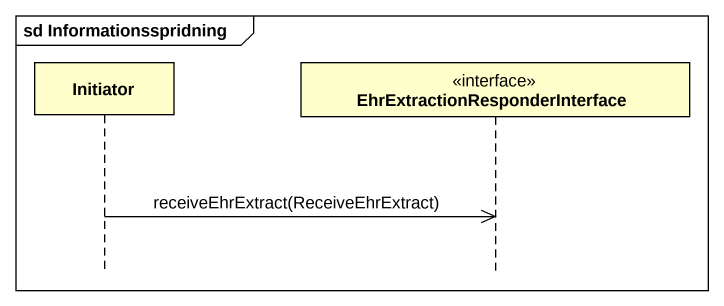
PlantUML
@startuml
mainframe sd Informationsspridning
hide footbox
participant Initiator
participant "EhrExtractionResponderInterface" as EhrExtractionResponderInterf <<interface>>

Initiator ->> EhrExtractionResponderInterf : receiveEhrExtract(ReceiveEhrExtract)
@enduml
